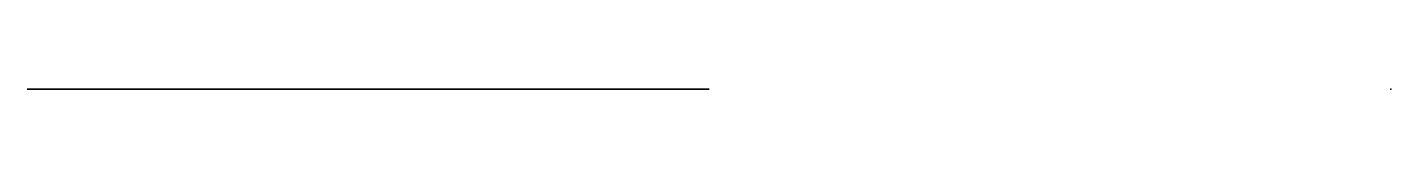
# Model space of a CAD drawing. Header units: centimetres. Extents: x -5 to 0, y 0 to 0.
import ezdxf

# ---------------------------------------------------------------- set-up
doc = ezdxf.new("R2010")
doc.units = ezdxf.units.CM
doc.header["$MEASUREMENT"] = 0
doc.layers.add('2_LeftPavement_Sides v1_Sketch1', color=7, linetype='Continuous')

msp = doc.modelspace()

# ---------------------------------------------------------------- linework, layer by layer
at = {"layer": '2_LeftPavement_Sides v1_Sketch1'}
for p, q in [((-5, 0, 5), (-2.5, 0, 5)), ((-2.5, 0, 4.5), (-5, 0, 4.5)), ((-5, 0, 4.5), (-5, 0, 5)), ((-2.5, 0, 5), (-2.5, 0, 4.5))]:
    msp.add_line(p, q, dxfattribs=at)
msp.add_point((0, 0), dxfattribs=at)

doc.saveas('drawing.dxf')
